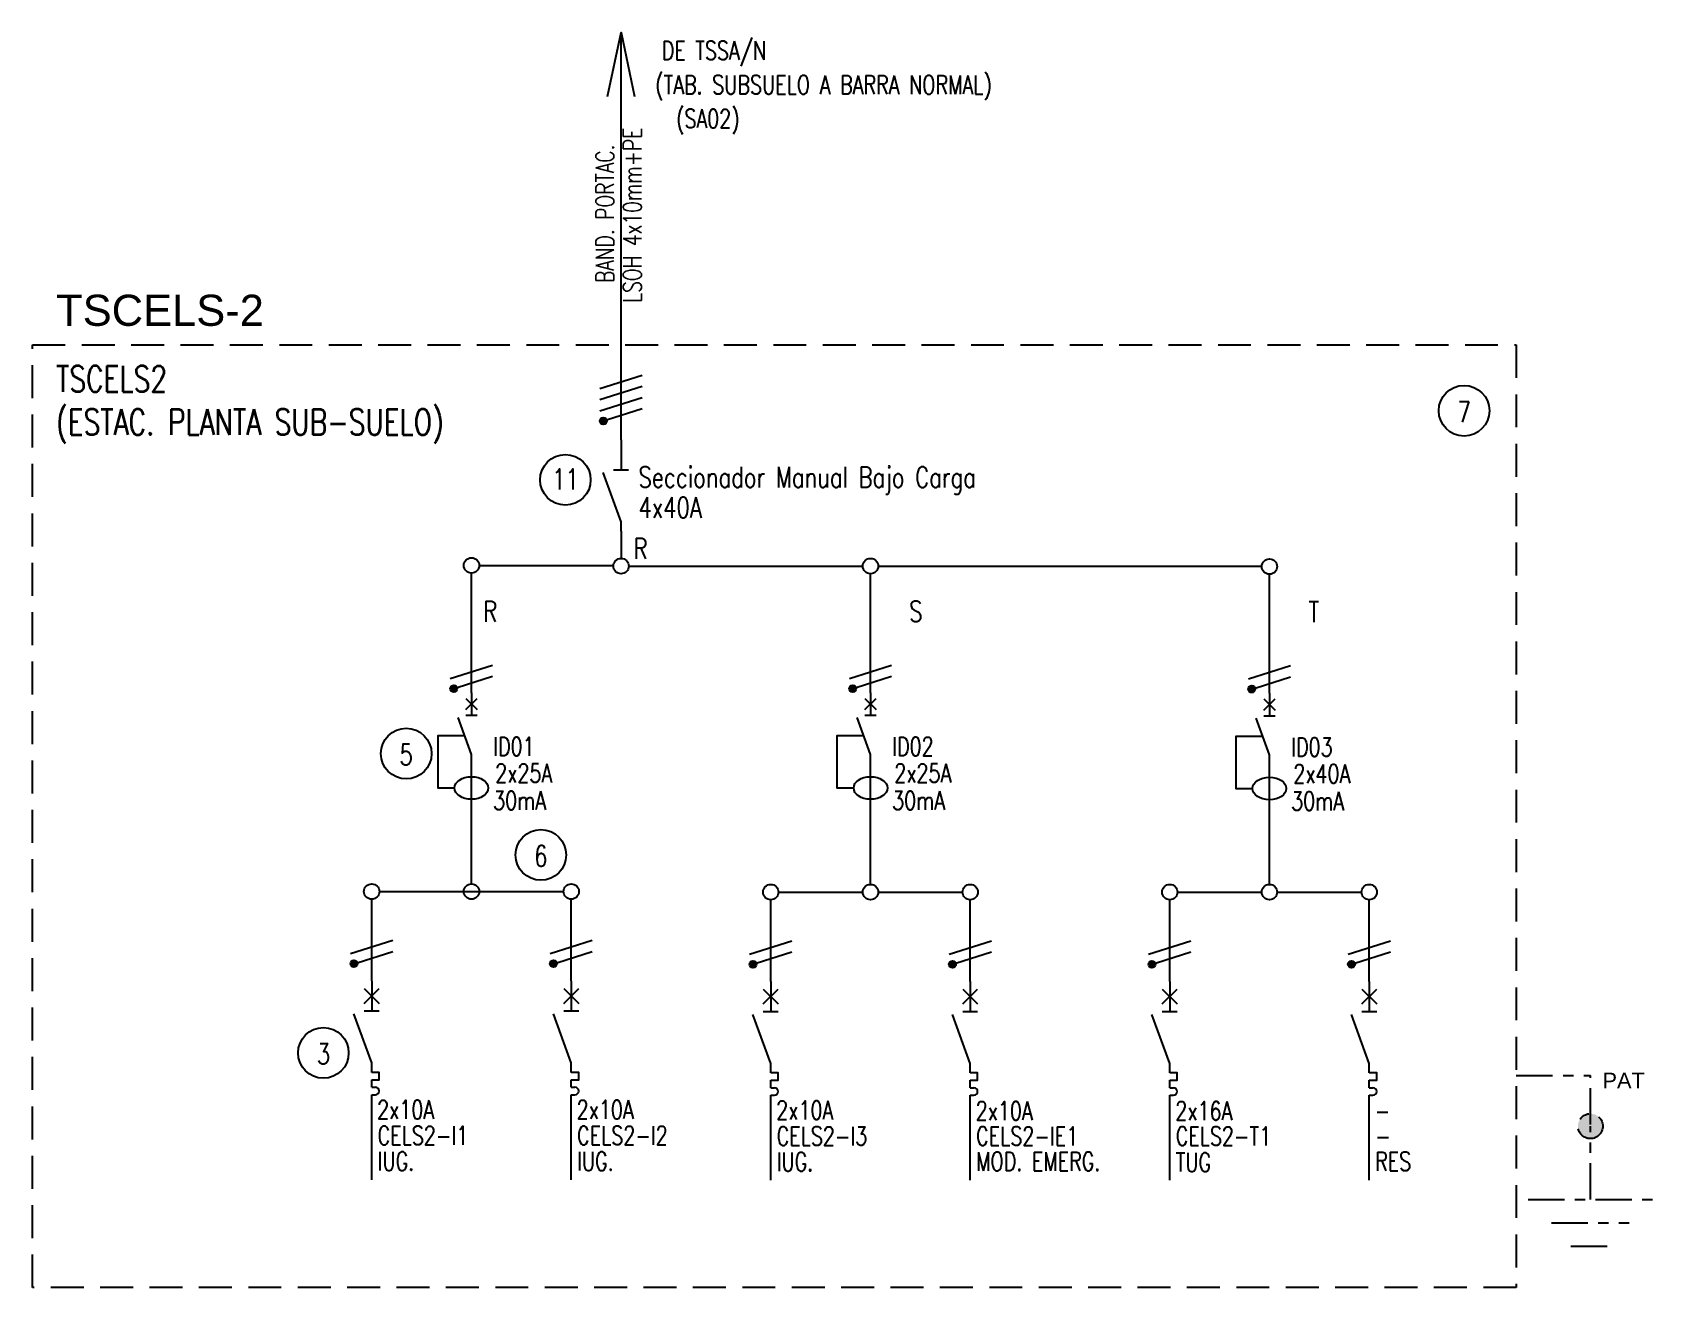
# Model space of a CAD drawing. Extents: x 3743 to 3758.7, y 1285.6 to 1297.7.
import ezdxf
from ezdxf.enums import TextEntityAlignment as Align

# ---------------------------------------------------------------- set-up
doc = ezdxf.new("R2010")
doc.units = 0
doc.linetypes.add('OCJ-ESQUEMAS UNIFILARES-CORREGIDOS IDO-REV.br$0$DASHED', pattern=[19.05, 12.7, -6.35])
doc.linetypes.add('OCJ-ESQUEMAS UNIFILARES-CORREGIDOS IDO-REV.br$0$EJE_5', pattern=[7.1, 5, -1, 0.1, -1])
for name, color, linetype in [('OCJ-ESQUEMAS UNIFILARES-CORREGIDOS IDO-REV.br$0$00-IE-CABLES', 10, 'Continuous'), ('OCJ-ESQUEMAS UNIFILARES-CORREGIDOS IDO-REV.br$0$01-ELE-APARATOS', 170, 'Continuous'), ('OCJ-ESQUEMAS UNIFILARES-CORREGIDOS IDO-REV.br$0$ELECTRIC', 4, 'Continuous'), ('OCJ-ESQUEMAS UNIFILARES-CORREGIDOS IDO-REV.br$0$PAT', 80, 'Continuous'), ('OCJ-ESQUEMAS UNIFILARES-CORREGIDOS IDO-REV.br$0$TEXTO', 7, 'Continuous')]:
    doc.layers.add(name, color=color, linetype=linetype)
doc.styles.add('OCJ-ESQUEMAS UNIFILARES-CORREGIDOS IDO-REV.br$0$ARIAL', font='Arial.ttf', dxfattribs={"height": 0.2})
doc.styles.add('OCJ-ESQUEMAS UNIFILARES-CORREGIDOS IDO-REV.br$0$Electricidad', font='ROMANS.SHX', dxfattribs={"width": 0.75, "height": 0.175})

# ---------------------------------------------------------------- blocks, each defined once
blk = doc.blocks.new('OCJ-ESQUEMAS UNIFILARES-CORREGIDOS IDO-REV.br$0$Unif-Interruptor-Dif')
for points in [[(-0.068, 0.11), (0.068, -0.025)], [(-0.068, -0.025), (0.068, 0.11)], [(0, 0.177), (0, -0.093)], [(0, -0.565), (-0.162, -0.121)], [(-0.068, -0.093), (0.068, -0.093)], [(-0.081, -0.343), (-0.405, -0.343), (-0.405, -0.97), (-0.202, -0.97)], [(0, -1.308), (0, -0.565)]]:
    blk.add_lwpolyline(points)
blk.add_ellipse((0, -0.97), major_axis=(0.203, 0), ratio=0.670814)
blk = doc.blocks.new('OCJ-ESQUEMAS UNIFILARES-CORREGIDOS IDO-REV.br$0$Unif-Interruptor-Term')
for p, q in [((0, -1.013), (0.045, -1.013)), ((0, -1.103), (0.045, -1.103))]:
    blk.add_line(p, q)
for points in [[(0, 0.267), (0, -0.093)], [(-0.09, 0.177), (0.09, -0.003)], [(-0.09, -0.003), (0.09, 0.177)], [(0, -0.72), (-0.215, -0.128)], [(-0.09, -0.093), (0.09, -0.093)], [(0, -0.833), (0, -0.72)], [(0, -0.923), (0.09, -0.923), (0.09, -0.833), (0, -0.833)], [(0, -1.013), (0, -0.923)], [(0, -1.215), (0, -1.103)]]:
    blk.add_lwpolyline(points)
blk.add_arc((0.045, -1.058), 0.045, 270, 90)
blk = doc.blocks.new('OCJ-ESQUEMAS UNIFILARES-CORREGIDOS IDO-REV.br$0$A$C7AFF483F')
for points in [[(0, 0.88), (0, 0.592)], [(0, 0.09), (-0.172, 0.564)], [(-0.072, 0.592), (0.072, 0.592)], [(0, 0), (0, 0.09)]]:
    blk.add_lwpolyline(points)

msp = doc.modelspace()

# ---------------------------------------------------------------- hatches: boundary and pattern name
at = {"layer": 'OCJ-ESQUEMAS UNIFILARES-CORREGIDOS IDO-REV.br$0$00-IE-CABLES'}
for points in [[(3748.513, 1293.96, 1), (3748.567, 1294, 1)], [(3747.07, 1291.382, 1), (3747.125, 1291.421, 1)], [(3750.917, 1291.382, 1), (3750.972, 1291.421, 1)], [(3754.764, 1291.376, 1), (3754.818, 1291.416, 1)], [(3746.108, 1288.729, 1), (3746.163, 1288.769, 1)], [(3748.032, 1288.729, 1), (3748.087, 1288.769, 1)], [(3749.955, 1288.724, 1), (3750.01, 1288.764, 1)], [(3751.879, 1288.724, 1), (3751.933, 1288.764, 1)], [(3753.802, 1288.724, 1), (3753.857, 1288.764, 1)], [(3755.726, 1288.724, 1), (3755.78, 1288.764, 1)]]:
    msp.add_hatch(color=256, dxfattribs=at).paths.add_polyline_path(points)
at = {"layer": 'OCJ-ESQUEMAS UNIFILARES-CORREGIDOS IDO-REV.br$0$PAT', "linetype": 'OCJ-ESQUEMAS UNIFILARES-CORREGIDOS IDO-REV.br$0$EJE_5', "ltscale": 0.07}
h = msp.add_hatch(color=256, dxfattribs=at)
h.paths.add_polyline_path([(3758.176, 1287.184), (3757.936, 1287.184, -1)])
h.paths.add_polyline_path([(3757.936, 1287.184), (3758.056, 1287.184), (3758.056, 1287.064, -0.414214)])
h.paths.add_polyline_path([(3758.056, 1287.184), (3758.176, 1287.184, -0.414214), (3758.056, 1287.064)])

# ---------------------------------------------------------------- linework, layer by layer
at = {"layer": 'OCJ-ESQUEMAS UNIFILARES-CORREGIDOS IDO-REV.br$0$00-IE-CABLES'}
for p, q in [((3748.711, 1293.798), (3748.711, 1297.725)), ((3748.711, 1292.918), (3748.711, 1292.657)), ((3747.343, 1292.588), (3748.638, 1292.588)), ((3748.786, 1292.582), (3751.042, 1292.582)), ((3751.19, 1292.582), (3754.889, 1292.581)), ((3747.269, 1291.361), (3747.269, 1292.514)), ((3751.116, 1291.361), (3751.116, 1292.508)), ((3754.962, 1291.356), (3754.962, 1292.503)), ((3747.269, 1289.519), (3747.269, 1290.321)), ((3751.116, 1289.519), (3751.116, 1290.321)), ((3754.962, 1289.514), (3754.962, 1290.316)), ((3746.381, 1289.445), (3748.156, 1289.445)), ((3750.228, 1289.44), (3751.042, 1289.44)), ((3751.19, 1289.44), (3752.003, 1289.44)), ((3754.075, 1289.44), (3754.888, 1289.44)), ((3755.037, 1289.44), (3755.85, 1289.44)), ((3746.307, 1288.583), (3746.307, 1289.371)), ((3748.231, 1288.583), (3748.231, 1289.371)), ((3750.154, 1288.578), (3750.154, 1289.366)), ((3752.077, 1288.578), (3752.077, 1289.366)), ((3754.001, 1288.578), (3754.001, 1289.366)), ((3755.924, 1288.578), (3755.924, 1289.366)), ((3746.307, 1286.668), (3746.307, 1287.47)), ((3748.231, 1286.668), (3748.231, 1287.47)), ((3750.154, 1286.663), (3750.154, 1287.465)), ((3752.077, 1286.663), (3752.077, 1287.465)), ((3754.001, 1286.663), (3754.001, 1287.465)), ((3755.924, 1286.663), (3755.924, 1287.465))]:
    msp.add_line(p, q, dxfattribs=at)
for points in [[(3748.581, 1297.107), (3748.711, 1297.725), (3748.842, 1297.107)], [(3748.508, 1294.294), (3748.915, 1294.423)], [(3748.508, 1294.186), (3748.915, 1294.315)], [(3748.508, 1294.078), (3748.915, 1294.207)], [(3748.572, 1293.99), (3748.915, 1294.099)], [(3747.065, 1291.499), (3747.472, 1291.628)], [(3750.912, 1291.499), (3751.319, 1291.628)], [(3754.759, 1291.494), (3755.166, 1291.623)], [(3747.13, 1291.412), (3747.472, 1291.52)], [(3750.977, 1291.412), (3751.319, 1291.52)], [(3754.823, 1291.406), (3755.166, 1291.515)], [(3746.104, 1288.847), (3746.511, 1288.976)], [(3748.027, 1288.847), (3748.434, 1288.976)], [(3749.95, 1288.842), (3750.357, 1288.971)], [(3751.874, 1288.842), (3752.281, 1288.971)], [(3753.797, 1288.842), (3754.204, 1288.971)], [(3755.721, 1288.842), (3756.128, 1288.971)], [(3746.168, 1288.759), (3746.511, 1288.868)], [(3748.091, 1288.759), (3748.434, 1288.868)], [(3750.015, 1288.754), (3750.357, 1288.863)], [(3751.938, 1288.754), (3752.281, 1288.863)], [(3753.862, 1288.754), (3754.204, 1288.863)], [(3755.785, 1288.754), (3756.128, 1288.863)]]:
    msp.add_lwpolyline(points, dxfattribs=at)
for centre, radius in [((3748.54, 1293.98), 0.0338), ((3747.269, 1292.588), 0.0741), ((3748.711, 1292.582), 0.0741), ((3751.116, 1292.582), 0.0741), ((3754.962, 1292.577), 0.0741), ((3747.098, 1291.401), 0.0338), ((3750.944, 1291.401), 0.0338), ((3754.791, 1291.396), 0.0338), ((3746.307, 1289.445), 0.0741), ((3746.307, 1289.445), 0.0741), ((3747.269, 1289.445), 0.0741), ((3747.269, 1289.445), 0.0741), ((3748.231, 1289.445), 0.0741), ((3750.154, 1289.44), 0.0741), ((3751.116, 1289.44), 0.0741), ((3752.077, 1289.44), 0.0741), ((3754.001, 1289.44), 0.0741), ((3754.962, 1289.44), 0.0741), ((3755.924, 1289.44), 0.0741), ((3746.136, 1288.749), 0.0338), ((3748.059, 1288.749), 0.0338), ((3749.983, 1288.744), 0.0338), ((3751.906, 1288.744), 0.0338), ((3753.829, 1288.744), 0.0338), ((3755.753, 1288.744), 0.0338)]:
    msp.add_circle(centre, radius, dxfattribs=at)
at = {"layer": 'OCJ-ESQUEMAS UNIFILARES-CORREGIDOS IDO-REV.br$0$ELECTRIC', "linetype": 'OCJ-ESQUEMAS UNIFILARES-CORREGIDOS IDO-REV.br$0$DASHED', "ltscale": 0.025}
msp.add_lwpolyline([(3743.036, 1294.713), (3757.342, 1294.713), (3757.342, 1285.628), (3743.036, 1285.628)], close=True, dxfattribs=at)
at = {"layer": 'OCJ-ESQUEMAS UNIFILARES-CORREGIDOS IDO-REV.br$0$PAT', "linetype": 'OCJ-ESQUEMAS UNIFILARES-CORREGIDOS IDO-REV.br$0$EJE_5', "ltscale": 0.07}
for p, q in [((3757.342, 1287.671), (3758.056, 1287.671)), ((3758.056, 1287.201), (3758.056, 1287.671)), ((3758.056, 1286.476), (3758.056, 1287.184)), ((3757.456, 1286.476), (3758.656, 1286.476)), ((3757.681, 1286.251), (3758.431, 1286.251)), ((3757.868, 1286.026), (3758.243, 1286.026))]:
    msp.add_line(p, q, dxfattribs=at)
msp.add_circle((3758.056, 1287.184), 0.12, dxfattribs=at)
msp.add_circle((3758.056, 1287.184), 0.12, dxfattribs=at)
at = {"layer": 'OCJ-ESQUEMAS UNIFILARES-CORREGIDOS IDO-REV.br$0$TEXTO'}
for centre in [(3756.838, 1294.079), (3748.174, 1293.413), (3746.64, 1290.774), (3747.938, 1289.798), (3745.841, 1287.89)]:
    msp.add_circle(centre, 0.244, dxfattribs=at)

# ---------------------------------------------------------------- block references
at = {"layer": 'OCJ-ESQUEMAS UNIFILARES-CORREGIDOS IDO-REV.br$0$01-ELE-APARATOS'}
msp.add_blockref('OCJ-ESQUEMAS UNIFILARES-CORREGIDOS IDO-REV.br$0$A$C7AFF483F', (3748.711, 1292.918), dxfattribs=at)
at = {"layer": 'OCJ-ESQUEMAS UNIFILARES-CORREGIDOS IDO-REV.br$0$01-ELE-APARATOS', "xscale": 0.7999999999999546, "yscale": 0.7999999999999546, "zscale": 0.7999999999999546}
for name, p in [('OCJ-ESQUEMAS UNIFILARES-CORREGIDOS IDO-REV.br$0$Unif-Interruptor-Dif', (3747.269, 1291.219)), ('OCJ-ESQUEMAS UNIFILARES-CORREGIDOS IDO-REV.br$0$Unif-Interruptor-Dif', (3751.116, 1291.219)), ('OCJ-ESQUEMAS UNIFILARES-CORREGIDOS IDO-REV.br$0$Unif-Interruptor-Dif', (3754.962, 1291.214)), ('OCJ-ESQUEMAS UNIFILARES-CORREGIDOS IDO-REV.br$0$Unif-Interruptor-Term', (3746.307, 1288.369)), ('OCJ-ESQUEMAS UNIFILARES-CORREGIDOS IDO-REV.br$0$Unif-Interruptor-Term', (3748.231, 1288.369)), ('OCJ-ESQUEMAS UNIFILARES-CORREGIDOS IDO-REV.br$0$Unif-Interruptor-Term', (3750.154, 1288.364)), ('OCJ-ESQUEMAS UNIFILARES-CORREGIDOS IDO-REV.br$0$Unif-Interruptor-Term', (3752.077, 1288.364)), ('OCJ-ESQUEMAS UNIFILARES-CORREGIDOS IDO-REV.br$0$Unif-Interruptor-Term', (3754.001, 1288.364)), ('OCJ-ESQUEMAS UNIFILARES-CORREGIDOS IDO-REV.br$0$Unif-Interruptor-Term', (3755.924, 1288.364))]:
    msp.add_blockref(name, p, dxfattribs=at)

# ---------------------------------------------------------------- texts
at = {"layer": 'OCJ-ESQUEMAS UNIFILARES-CORREGIDOS IDO-REV.br$0$TEXTO', "style": 'OCJ-ESQUEMAS UNIFILARES-CORREGIDOS IDO-REV.br$0$Electricidad', "width": 0.75}
for s, height, p in [('DE TSSA/N', 0.18, (3749.103, 1297.461)), ('(TAB. SUBSUELO A BARRA NORMAL)', 0.18, (3749.04, 1297.131)), ('(SA02)', 0.18, (3749.241, 1296.804)), ('TSCELS2', 0.25, (3743.265, 1294.262)), ('(ESTAC. PLANTA SUB-SUELO)', 0.25, (3743.265, 1293.845)), ('7', 0.2, (3756.774, 1293.969)), ('11', 0.2, (3748.046, 1293.319)), ('Seccionador Manual Bajo Carga', 0.2, (3748.879, 1293.338)), ('4x40A', 0.2, (3748.879, 1293.047)), ('R', 0.2, (3748.83, 1292.651)), ('R', 0.2, (3747.381, 1292.045)), ('S', 0.2, (3751.49, 1292.045)), ('T', 0.2, (3755.337, 1292.04)), ('5', 0.2, (3746.576, 1290.664)), ('ID01', 0.18, (3747.478, 1290.753)), ('ID02', 0.18, (3751.325, 1290.753)), ('ID03', 0.18, (3755.171, 1290.748)), ('2x25A', 0.18, (3747.498, 1290.496)), ('2x25A', 0.18, (3751.345, 1290.496)), ('2x40A', 0.18, (3755.192, 1290.491)), ('30mA', 0.18, (3747.478, 1290.232)), ('30mA', 0.18, (3751.325, 1290.232)), ('30mA', 0.18, (3755.171, 1290.227)), ('6', 0.2, (3747.874, 1289.688)), ('3', 0.2, (3745.777, 1287.78)), ('2x10A', 0.18, (3746.36, 1287.253)), ('2x10A', 0.18, (3748.283, 1287.253)), ('2x10A', 0.18, (3750.207, 1287.248)), ('2x10A', 0.18, (3752.13, 1287.242)), ('2x16A', 0.18, (3754.054, 1287.242)), ('-', 0.18, (3755.977, 1287.242)), ('CELS2-I1', 0.18, (3746.364, 1287.004)), ('CELS2-I2', 0.18, (3748.287, 1287.004)), ('CELS2-I3', 0.18, (3750.211, 1286.999)), ('CELS2-IE1', 0.18, (3752.134, 1286.999)), ('CELS2-T1', 0.18, (3754.058, 1286.999)), ('-', 0.18, (3755.981, 1286.999)), ('IUG.', 0.18, (3746.364, 1286.756)), ('IUG.', 0.18, (3748.287, 1286.756)), ('IUG.', 0.18, (3750.211, 1286.751)), ('MOD. EMERG.', 0.18, (3752.134, 1286.754)), ('TUG', 0.18, (3754.058, 1286.746)), ('RES', 0.18, (3755.981, 1286.754))]:
    msp.add_text(s, height=height, dxfattribs=at).set_placement(p)
for s, p in [('LSOH 4x10mm+PE', (3748.907, 1295.963)), ('BAND. PORTAC.', (3748.643, 1295.977))]:
    msp.add_text(s, height=0.175, rotation=90, dxfattribs=at).set_placement(p, align=Align.CENTER)
at = {"layer": 'OCJ-ESQUEMAS UNIFILARES-CORREGIDOS IDO-REV.br$0$TEXTO', "style": 'OCJ-ESQUEMAS UNIFILARES-CORREGIDOS IDO-REV.br$0$ARIAL'}
for s, height, p in [('TSCELS-2', 0.3, (3743.265, 1294.897)), ('PAT', 0.15, (3758.173, 1287.549))]:
    msp.add_text(s, height=height, dxfattribs=at).set_placement(p)

doc.saveas('drawing.dxf')
